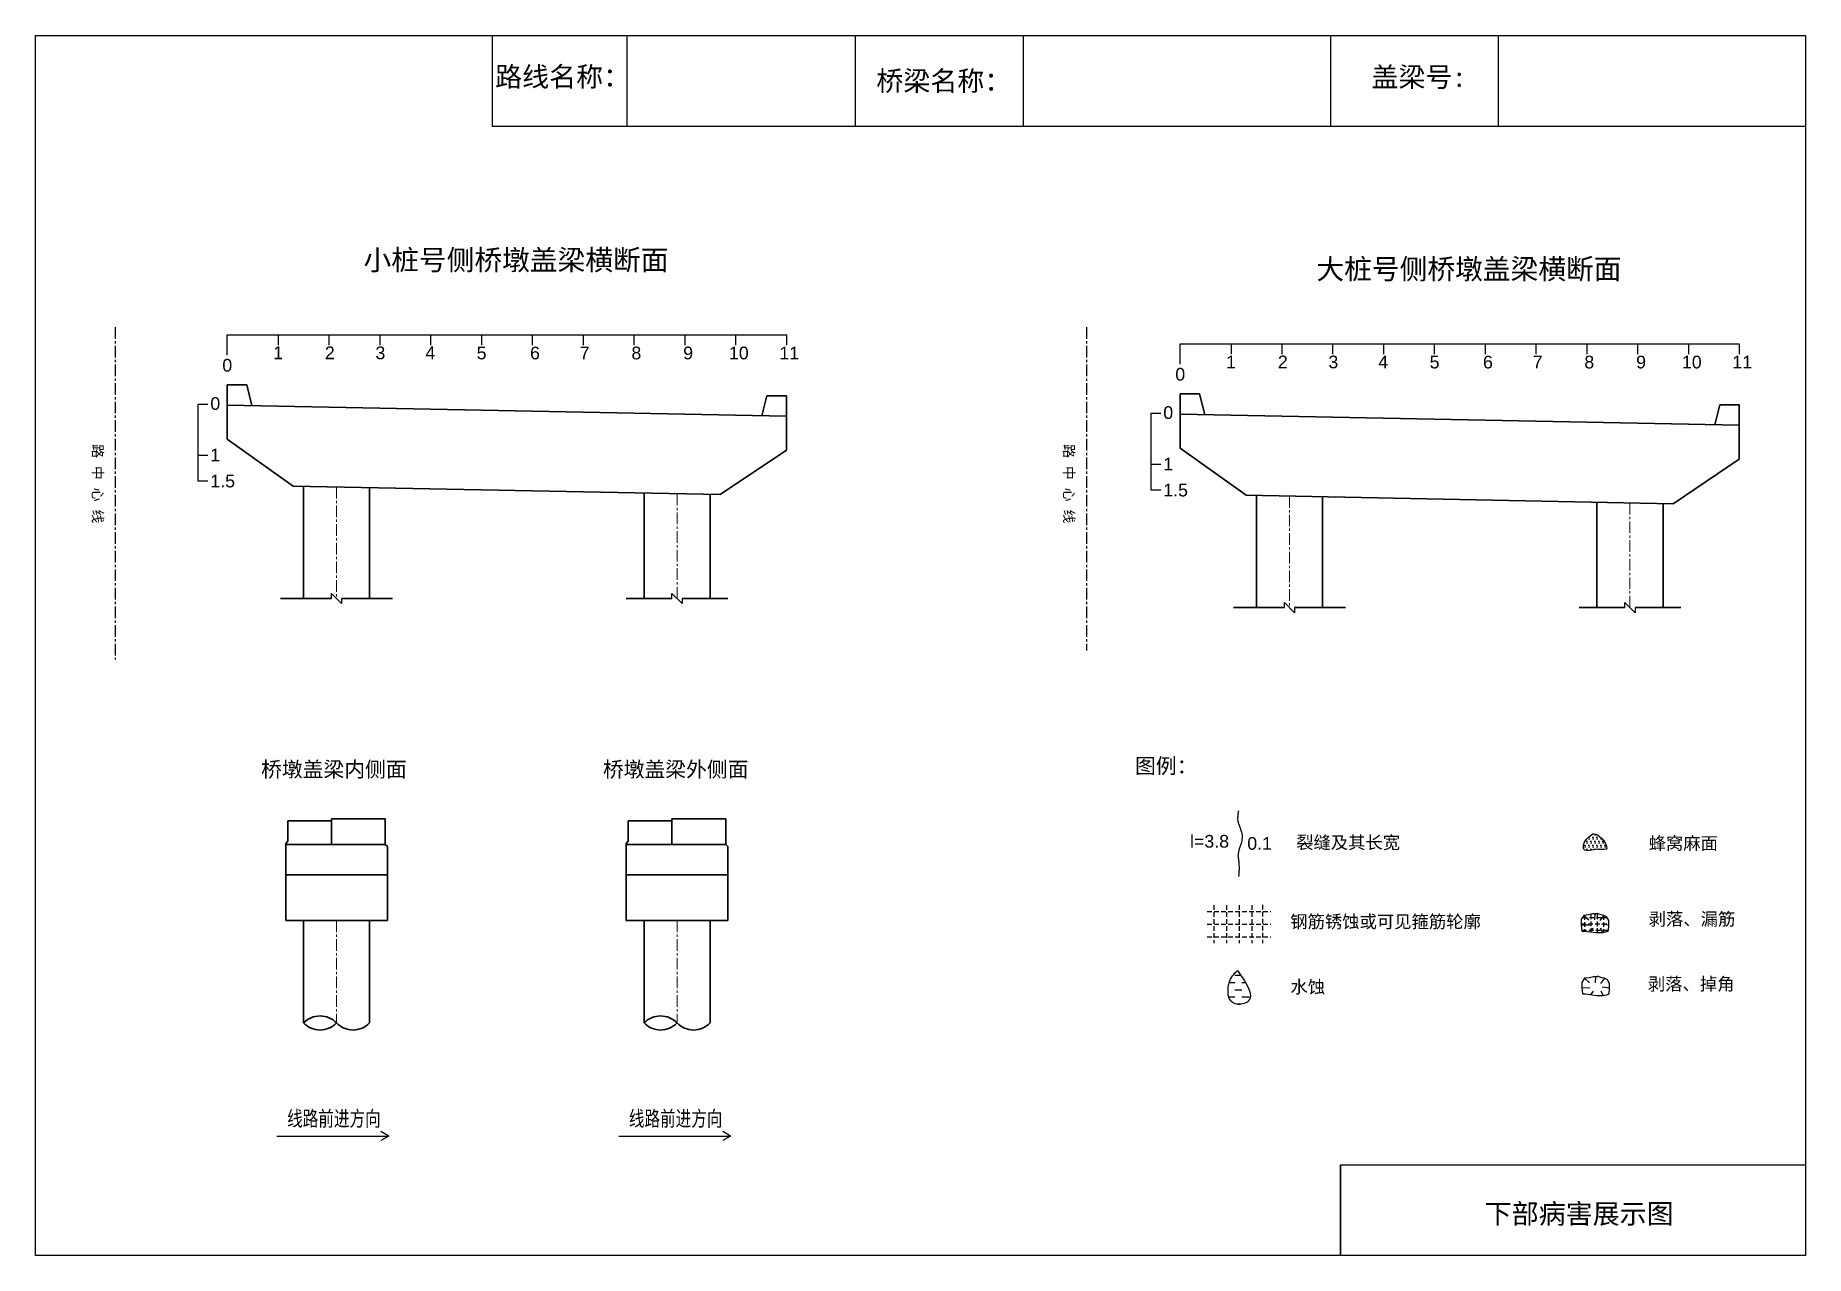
# Model space of a CAD drawing. Header units: millimetres. Extents: x 1914 to 2294, y 1391 to 1653.
import ezdxf
from ezdxf.enums import TextEntityAlignment as Align

# ---------------------------------------------------------------- set-up
doc = ezdxf.new("R2010")
doc.units = ezdxf.units.MM
for name, pattern in [('CENTER', [2, 1.25, -0.25, 0.25, -0.25]), ('DASHED', [0.75, 0.5, -0.25]), ('EBG_CENTER', [1.1, 0.8, -0.15, 0, -0.15])]:
    doc.linetypes.add(name, pattern=pattern)
doc.layers.add('Center', color=3, linetype='EBG_CENTER', lineweight=18)
doc.layers.add('中粗实线', color=4, linetype='Continuous', lineweight=35)
for name, color, linetype in [('加固措施', 7, 'Continuous'), ('图层1', 7, 'Continuous'), ('文字', 1, 'Continuous'), ('病害', 5, 'Continuous')]:
    doc.layers.add(name, color=color, linetype=linetype)
doc.styles.add('HAN', font='', dxfattribs={"width": 0.75})
doc.styles.get("Standard").update_dxf_attribs({"font": 'arial.ttf'})
doc.styles.add('汉字', font='')
doc.styles.get('HAN').set_extended_font_data('SimSun')
doc.styles.get('汉字').set_extended_font_data('SimSun')

# ---------------------------------------------------------------- blocks, each defined once
blk = doc.blocks.new('88888')
for p, q in [((1245.415, -3599.279), (1245.261, -3599.19)), ((1243.215, -3599.279), (1245.415, -3599.279)), ((1245.415, -3599.279), (1245.261, -3599.367))]:
    blk.add_line(p, q)
at = {"layer": '文字', "color": 0, "style": 'HAN', "width": 0.75}
blk.add_text('线路前进方向', height=0.3, dxfattribs=at).set_placement((1244.335, -3599.082), align=Align.CENTER)
blk = doc.blocks.new('adfsd')
at = {"lineweight": -2, "ltscale": 0.5}
for p, q in [((1140.897, -3083.694), (1140.936, -3083.729)), ((1140.983, -3083.682), (1140.981, -3083.729)), ((1141.053, -3083.694), (1141.022, -3083.735)), ((1140.876, -3083.768), (1140.94, -3083.769)), ((1140.948, -3083.824), (1140.969, -3083.796)), ((1141.045, -3083.83), (1141.028, -3083.796)), ((1141.094, -3083.772), (1141.036, -3083.763))]:
    blk.add_line(p, q, dxfattribs=at)
blk.add_lwpolyline([(1141, -3083.682), (1140.967, -3083.682), (1140.934, -3083.69), (1140.897, -3083.694), (1140.876, -3083.727), (1140.876, -3083.768), (1140.88, -3083.818), (1140.905, -3083.818), (1140.991, -3083.83), (1141.045, -3083.83), (1141.078, -3083.822), (1141.09, -3083.814), (1141.094, -3083.772), (1141.094, -3083.735), (1141.078, -3083.707), (1141.053, -3083.694), (1141.033, -3083.69), (1141, -3083.678)], dxfattribs=at)

msp = doc.modelspace()

# ---------------------------------------------------------------- hatches: boundary and pattern name
at = {"layer": '加固措施', "lineweight": -2}
h = msp.add_hatch(dxfattribs=at)
h.set_pattern_fill('DOTS', scale=0.545528)
h.set_pattern_definition([(0, (-1048.2924, 1227.716), (0.43301262, 0.86602524), [0, -0.86602524])])
edge = h.paths.add_edge_path()
edge.add_spline(control_points=[(2248.6, 1481.68), (2247.79, 1481.13), (2246.63, 1480.33), (2246.5, 1477.4), (2249.23, 1478.75), (2252.93, 1477.69), (2250.18, 1481.75), (2248.69, 1481.69), (2248.6, 1481.68)], knot_values=[0, 0, 0, 0, 5.205471, 7.397577, 12.944796, 16.169923, 23.88441, 24.400432, 24.400432, 24.400432, 24.400432], degree=3, periodic=0)
h = msp.add_hatch(dxfattribs=at)
h.set_pattern_fill('DASH', color=256, scale=0.490975)
h.set_pattern_definition([(0, (-794.7566, 1253.3658), (1.5588454, 1.5588454), [1.5588454, -1.5588454])])
edge = h.paths.add_edge_path()
edge.add_spline(control_points=[(2172.35, 1452.34), (2171.96, 1452), (2170.14, 1450.39), (2169.65, 1444.52), (2176.96, 1445.56), (2174.26, 1449.53), (2172.35, 1452.34)], knot_values=[0, 0, 0, 0, 3.237042, 15.187225, 21.182779, 35.601669, 35.601669, 35.601669, 35.601669], degree=3, periodic=0)
at = {"layer": '病害', "lineweight": -2}
h = msp.add_hatch(dxfattribs=at)
h.set_pattern_fill('DOTS', color=4, scale=0.545528, style=0)
h.set_pattern_definition([(0, (-3311.7015, 905.0855), (0.43301262, 0.86602524), [0, -0.86602524])])
edge = h.paths.add_edge_path()
edge.add_spline(control_points=[(2248.6, 1481.68), (2247.79, 1481.13), (2246.63, 1480.33), (2246.5, 1477.4), (2249.23, 1478.75), (2252.93, 1477.69), (2250.18, 1481.75), (2248.69, 1481.69), (2248.6, 1481.68)], knot_values=[0, 0, 0, 0, 1.041094, 1.479515, 2.588959, 3.233985, 4.776882, 4.880086, 4.880086, 4.880086, 4.880086], degree=3, periodic=0)

# ---------------------------------------------------------------- linework, layer by layer
at = {"color": 0, "linetype": 'ByBlock'}
for p, q in [((1914.27, 1653.13), (2294.27, 1653.13)), ((1914.27, 1391.13), (1914.27, 1653.13)), ((2012.3, 1653.13), (2012.3, 1633.65)), ((2090.28, 1653.13), (2090.28, 1633.65)), ((2192.28, 1653.13), (2192.28, 1633.65)), ((2228.3, 1653.09), (2228.3, 1633.61)), ((2294.27, 1653.13), (2294.27, 1391.13)), ((2012.3, 1633.65), (2294.27, 1633.65)), ((2194.43, 1391.13), (2194.43, 1410.61)), ((2194.43, 1410.61), (2294.27, 1410.61)), ((2294.27, 1391.13), (1914.27, 1391.13))]:
    msp.add_line(p, q, dxfattribs=at)
at = {"color": 1, "linetype": 'CENTER', "ltscale": 2}
for p, q in [((1931.42, 1590.48), (1931.42, 1519.12)), ((2139.91, 1590.48), (2139.91, 1521.06))]:
    msp.add_line(p, q, dxfattribs=at)
at = {"color": 0}
for p, q in [((1955.46, 1584.46), (1955.46, 1588.82)), ((1955.46, 1588.82), (1966.37, 1588.82)), ((1966.37, 1588.82), (1966.37, 1586.64)), ((1966.37, 1588.82), (1977.28, 1588.82)), ((1977.28, 1588.82), (1988.19, 1588.82)), ((1977.28, 1588.82), (1977.28, 1586.64)), ((1988.19, 1588.82), (1999.1, 1588.82)), ((1988.19, 1588.82), (1988.19, 1586.64)), ((1999.1, 1588.82), (2010.01, 1588.82)), ((1999.1, 1588.82), (1999.1, 1586.64)), ((2010.01, 1588.82), (2020.92, 1588.82)), ((2010.01, 1588.82), (2010.01, 1586.64)), ((2020.92, 1588.82), (2031.83, 1588.82)), ((2020.92, 1588.82), (2020.92, 1586.64)), ((2031.83, 1588.82), (2042.74, 1588.82)), ((2031.83, 1588.82), (2031.83, 1586.64)), ((2042.74, 1588.82), (2053.65, 1588.82)), ((2042.74, 1588.82), (2042.74, 1586.64)), ((2042.74, 1588.82), (2051.47, 1588.82)), ((2053.65, 1588.82), (2064.56, 1588.82)), ((2053.65, 1588.82), (2053.65, 1586.64)), ((2053.65, 1588.82), (2055.84, 1588.82)), ((2064.56, 1588.82), (2075.48, 1588.82)), ((2064.56, 1588.82), (2064.56, 1586.64)), ((2075.48, 1588.82), (2075.48, 1586.64)), ((2160.02, 1582.51), (2160.02, 1586.87)), ((2160.02, 1586.87), (2170.93, 1586.87)), ((2170.93, 1586.87), (2170.93, 1584.69)), ((2170.93, 1586.87), (2181.84, 1586.87)), ((2181.84, 1586.87), (2192.75, 1586.87)), ((2181.84, 1586.87), (2181.84, 1584.69)), ((2192.75, 1586.87), (2203.66, 1586.87)), ((2192.75, 1586.87), (2192.75, 1584.69)), ((2203.66, 1586.87), (2214.57, 1586.87)), ((2203.66, 1586.87), (2203.66, 1584.69)), ((2214.57, 1586.87), (2225.49, 1586.87)), ((2214.57, 1586.87), (2214.57, 1584.69)), ((2225.49, 1586.87), (2236.4, 1586.87)), ((2225.49, 1586.87), (2225.49, 1584.69)), ((2236.4, 1586.87), (2247.31, 1586.87)), ((2236.4, 1586.87), (2236.4, 1584.69)), ((2247.31, 1586.87), (2258.22, 1586.87)), ((2247.31, 1586.87), (2247.31, 1584.69)), ((2247.31, 1586.87), (2256.03, 1586.87)), ((2258.22, 1586.87), (2269.13, 1586.87)), ((2258.22, 1586.87), (2258.22, 1584.69)), ((2258.22, 1586.87), (2260.4, 1586.87)), ((2269.13, 1586.87), (2280.04, 1586.87)), ((2269.13, 1586.87), (2269.13, 1584.69)), ((2280.04, 1586.87), (2280.04, 1584.69)), ((1951.31, 1573.89), (1949.13, 1573.89)), ((1949.13, 1573.89), (1949.13, 1557.52)), ((2155.87, 1571.94), (2153.69, 1571.94)), ((2153.69, 1571.94), (2153.69, 1555.58)), ((1949.13, 1562.98), (1951.31, 1562.98)), ((2153.69, 1561.03), (2155.87, 1561.03)), ((1949.13, 1557.52), (1951.31, 1557.52)), ((2153.69, 1555.58), (2155.87, 1555.58)), ((1977.83, 1532.21), (1977.83, 1533.3)), ((1977.83, 1533.3), (1980.01, 1531.12)), ((1980.01, 1532.21), (1980.01, 1531.12)), ((2050.93, 1532.21), (2050.93, 1533.3)), ((2050.93, 1533.3), (2053.11, 1531.12)), ((2053.11, 1532.21), (2053.11, 1531.12)), ((2182.39, 1530.26), (2182.39, 1531.35)), ((2182.39, 1531.35), (2184.57, 1529.17)), ((2184.57, 1530.26), (2184.57, 1529.17)), ((2255.49, 1530.26), (2255.49, 1531.35)), ((2255.49, 1531.35), (2257.67, 1529.17)), ((2257.67, 1530.26), (2257.67, 1529.17))]:
    msp.add_line(p, q, dxfattribs=at)
at = {"color": 1, "linetype": 'DASHED', "ltscale": 2}
for p, q in [((2165.84, 1465.03), (2179.48, 1465.03)), ((2167.21, 1466.39), (2167.21, 1458.21)), ((2169.94, 1466.39), (2169.94, 1458.21)), ((2172.66, 1466.39), (2172.66, 1458.21)), ((2175.39, 1466.39), (2175.39, 1458.21)), ((2177.72, 1466.41), (2177.72, 1458.23)), ((2246.41, 1463.72), (2251.7, 1463.72)), ((2246.79, 1464.19), (2246.79, 1460.81)), ((2248.16, 1464.4), (2248.16, 1460.63)), ((2249.52, 1464.4), (2249.52, 1460.48)), ((2250.88, 1464.19), (2250.88, 1460.51)), ((2165.84, 1462.3), (2179.48, 1462.3)), ((2165.84, 1459.57), (2179.48, 1459.57)), ((2246.13, 1462.36), (2252.08, 1462.36)), ((2246.23, 1461), (2251.97, 1461))]:
    msp.add_line(p, q, dxfattribs=at)
at = {"color": 0, "linetype": 'ByBlock'}
msp.add_lwpolyline([(1914.27, 1653.13), (2294.27, 1653.13), (2294.27, 1391.13), (1914.27, 1391.13)], close=True, dxfattribs=at)
at = {"lineweight": -2}
msp.add_spline([(2248.6, 1481.68), (2246.7, 1479.57), (2246.7, 1478.38), (2249.72, 1478.38), (2251.48, 1478.38), (2248.88, 1481.68), (2248.6, 1481.68)], degree=3, dxfattribs=at)
at = {"layer": 'Center', "color": 1, "linetype": 'CENTER', "ltscale": 2}
for p, q in [((1978.92, 1556.17), (1978.92, 1532.21)), ((2052.02, 1554.7), (2052.02, 1532.21)), ((2183.48, 1554.22), (2183.48, 1530.26)), ((2256.58, 1552.76), (2256.58, 1530.26)), ((1978.92, 1463.06), (1978.92, 1441.08)), ((2052.02, 1463.06), (2052.02, 1441.08))]:
    msp.add_line(p, q, dxfattribs=at)
at = {"layer": '中粗实线', "color": 0}
for p, q in [((1955.46, 1573.76), (1955.46, 1578.13)), ((1955.46, 1578.13), (1959.64, 1578.13)), ((1959.64, 1578.13), (1960.73, 1573.66)), ((1955.46, 1573.76), (1955.46, 1566.45)), ((2075.48, 1571.36), (1955.46, 1573.76)), ((2071.3, 1575.73), (2070.21, 1571.47)), ((2075.48, 1575.73), (2071.3, 1575.73)), ((2075.48, 1571.36), (2075.48, 1575.73)), ((2160.02, 1571.82), (2160.02, 1576.18)), ((2160.02, 1576.18), (2164.2, 1576.18)), ((2164.2, 1576.18), (2165.29, 1571.71)), ((2275.86, 1573.78), (2274.77, 1569.52)), ((2280.04, 1573.78), (2275.86, 1573.78)), ((2280.04, 1569.42), (2280.04, 1573.78)), ((2075.48, 1571.36), (2075.48, 1564.05)), ((2160.02, 1571.82), (2160.02, 1564.51)), ((2280.04, 1569.42), (2160.02, 1571.82)), ((2280.04, 1569.42), (2280.04, 1562.11)), ((1955.46, 1566.45), (1969.64, 1556.35)), ((2061.29, 1554.52), (2075.48, 1564.05)), ((2160.02, 1564.51), (2174.21, 1554.4)), ((2265.85, 1552.57), (2280.04, 1562.11)), ((2061.29, 1554.52), (1969.64, 1556.35)), ((1971.83, 1556.31), (1971.83, 1532.21)), ((1986.01, 1556.02), (1986.01, 1532.21)), ((2044.93, 1554.85), (2044.93, 1532.21)), ((2059.11, 1554.56), (2059.11, 1532.21)), ((2265.85, 1552.57), (2174.21, 1554.4)), ((2176.39, 1554.36), (2176.39, 1530.26)), ((2190.57, 1554.08), (2190.57, 1530.26)), ((2249.49, 1552.9), (2249.49, 1530.26)), ((2263.67, 1552.61), (2263.67, 1530.26)), ((1977.83, 1532.21), (1966.92, 1532.21)), ((1990.92, 1532.21), (1980.01, 1532.21)), ((2050.93, 1532.21), (2041.11, 1532.21)), ((2062.93, 1532.21), (2053.11, 1532.21)), ((2182.39, 1530.26), (2171.48, 1530.26)), ((2195.48, 1530.26), (2184.57, 1530.26)), ((2255.49, 1530.26), (2245.67, 1530.26)), ((2267.49, 1530.26), (2257.67, 1530.26)), ((1968.44, 1484.45), (1977.83, 1484.45)), ((1968.44, 1484.45), (1968.44, 1480.09)), ((1977.83, 1484.89), (1989.39, 1484.89)), ((1977.83, 1484.89), (1977.83, 1479.43)), ((1989.39, 1484.89), (1989.39, 1479.43)), ((2041.54, 1484.45), (2050.93, 1484.45)), ((2041.54, 1484.45), (2041.54, 1480.09)), ((2050.93, 1484.89), (2062.49, 1484.89)), ((2050.93, 1484.89), (2050.93, 1479.43)), ((2062.49, 1484.89), (2062.49, 1479.43)), ((1968.44, 1480.09), (1968.01, 1479.65)), ((1968.01, 1463.06), (1968.01, 1479.65)), ((1968.01, 1479.43), (1989.39, 1479.43)), ((1989.39, 1479.43), (1989.83, 1478.99)), ((1989.83, 1463.06), (1989.83, 1478.99)), ((2041.54, 1480.09), (2041.11, 1479.65)), ((2041.11, 1463.06), (2041.11, 1479.65)), ((2041.11, 1479.43), (2062.49, 1479.43)), ((2062.49, 1479.43), (2062.93, 1478.99)), ((2062.93, 1463.06), (2062.93, 1478.99)), ((1968.01, 1472.88), (1989.83, 1472.88)), ((2041.11, 1472.88), (2062.93, 1472.88)), ((1968.01, 1463.06), (1989.83, 1463.06)), ((1971.83, 1463.06), (1971.83, 1441.08)), ((1986.01, 1463.06), (1986.01, 1441.08)), ((2041.11, 1463.06), (2062.93, 1463.06)), ((2044.93, 1463.06), (2044.93, 1441.08)), ((2059.11, 1463.06), (2059.11, 1441.08))]:
    msp.add_line(p, q, dxfattribs=at)
for centre, start, end in [((1975.37, 1437.72), 43.4434, 136.5566), ((1975.37, 1444.44), 223.4434, 316.5566), ((1982.46, 1444.44), 223.4434, 316.5566), ((2048.47, 1437.72), 43.4434, 136.5566), ((2048.47, 1444.44), 223.4434, 316.5566), ((2055.56, 1444.44), 223.4434, 316.5566)]:
    msp.add_arc(centre, 4.88, start, end, dxfattribs=at)
at = {"layer": '加固措施', "lineweight": -2}
msp.add_spline([(2172.35, 1452.34), (2171.25, 1451.19), (2171.49, 1445.33), (2174.43, 1445.58), (2172.35, 1452.34)], degree=3, dxfattribs=at)
at = {"layer": '图层1', "lineweight": -2}
msp.add_open_spline([(2172.54, 1486.63), (2172.51, 1486.46), (2172.48, 1486.3), (2172.4, 1485.79), (2172.36, 1485.48), (2172.34, 1485.04), (2172.34, 1484.89), (2172.36, 1484.67), (2172.37, 1484.58), (2172.39, 1484.42), (2172.41, 1484.33), (2172.49, 1484.04), (2172.57, 1483.8), (2172.77, 1483.3), (2172.88, 1483.02), (2173.09, 1482.43), (2173.2, 1482.11), (2173.29, 1481.55), (2173.32, 1481.33), (2173.32, 1480.9), (2173.31, 1480.7), (2173.25, 1480.3), (2173.21, 1480.11), (2173.12, 1479.75), (2173.07, 1479.57), (2172.94, 1479.13), (2172.85, 1478.88), (2172.69, 1478.41), (2172.62, 1478.19), (2172.55, 1477.89), (2172.53, 1477.79), (2172.51, 1477.62), (2172.5, 1477.55), (2172.48, 1477.39), (2172.48, 1477.31), (2172.47, 1477.01), (2172.48, 1476.78), (2172.52, 1476.29), (2172.55, 1476.03), (2172.6, 1475.57), (2172.62, 1475.38), (2172.64, 1475.02), (2172.65, 1474.85), (2172.66, 1474.52), (2172.66, 1474.36), (2172.65, 1473.88), (2172.63, 1473.56), (2172.59, 1473.02), (2172.57, 1472.78), (2172.56, 1472.55)], degree=3, knots=[0, 0, 0, 0, 0.93103, 0.93103, 2.904338, 2.904338, 3.933552, 3.933552, 4.598026, 4.598026, 5.2625, 5.2625, 6.799065, 6.799065, 8.335629, 8.335629, 9.872194, 9.872194, 10.744529, 10.744529, 11.616864, 11.616864, 12.4892, 12.4892, 13.361535, 13.361535, 14.755665, 14.755665, 16.149795, 16.149795, 16.835641, 16.835641, 17.410365, 17.410365, 17.98509, 17.98509, 19.45733, 19.45733, 20.929571, 20.929571, 21.910052, 21.910052, 22.722819, 22.722819, 23.535585, 23.535585, 25.161117, 25.161117, 26.428502, 26.428502, 26.428502, 26.428502], dxfattribs=at)
at = {"layer": '病害', "color": 5}
for p, q in [((2012.3, 1653.13), (2012.3, 1633.65)), ((2090.28, 1653.13), (2090.28, 1633.65)), ((2192.28, 1653.13), (2192.28, 1633.65)), ((2294.27, 1653.13), (2294.27, 1633.65)), ((2012.3, 1633.65), (2191.88, 1633.65)), ((2191.88, 1633.65), (2294.27, 1633.65)), ((2194.43, 1410.61), (2294.27, 1410.61)), ((2194.43, 1410.61), (2194.43, 1391.13)), ((2294.27, 1410.61), (2294.27, 1391.13))]:
    msp.add_line(p, q, dxfattribs=at)
at = {"layer": '病害', "color": 0}
for p, q in [((2041.26, 1653.13), (2041.26, 1633.65)), ((2126.3, 1653.13), (2126.3, 1633.65))]:
    msp.add_line(p, q, dxfattribs=at)

# ---------------------------------------------------------------- block references
at = {"color": 0, "xscale": 27.2763854750427, "yscale": 27.2763854750427, "zscale": 27.2763854750427}
for p in [(-28872.85, 85576.21), (-28872.73, 85562.71)]:
    msp.add_blockref('adfsd', p, dxfattribs=at)
at = {"xscale": 10.91055419001708, "yscale": 10.91055419001708, "zscale": 10.91055419001708}
for p in [(-11598.03, 40686.9), (-11524.67, 40686.9)]:
    msp.add_blockref('88888', p, dxfattribs=at)

# ---------------------------------------------------------------- texts
for s, height, p in [('1', 2.73, (1965.31, 1583.6)), ('2', 2.73, (1976.41, 1583.6)), ('3', 2.73, (1987.27, 1583.6)), ('4', 2.73, (1997.98, 1583.6)), ('5', 2.73, (2009, 1583.57)), ('6', 2.73, (2020.46, 1583.57)), ('7', 2.73, (2031.12, 1583.57)), ('8', 2.73, (2042.22, 1583.57)), ('9', 2.73, (2053.34, 1583.57)), ('10', 2.728, (2063.16, 1583.57)), ('11', 2.728, (2073.98, 1583.57)), ('0', 2.73, (1954.4, 1580.94)), ('0', 2.73, (2158.97, 1579)), ('1', 2.73, (2169.87, 1581.65)), ('2', 2.73, (2180.98, 1581.65)), ('3', 2.73, (2191.84, 1581.65)), ('4', 2.73, (2202.54, 1581.65)), ('5', 2.73, (2213.57, 1581.62)), ('6', 2.73, (2225.02, 1581.62)), ('7', 2.73, (2235.69, 1581.62)), ('8', 2.73, (2246.78, 1581.62)), ('9', 2.73, (2257.9, 1581.62)), ('10', 2.728, (2267.73, 1581.62)), ('11', 2.728, (2278.54, 1581.62)), ('0', 2.73, (1951.83, 1572.72)), ('0', 2.73, (2156.39, 1570.78)), ('1', 2.73, (1951.83, 1561.69)), ('1', 2.73, (2156.39, 1559.74)), ('1.5', 2.728, (1951.83, 1556.08)), ('1.5', 2.728, (2156.39, 1554.13))]:
    msp.add_text(s, height=height).set_placement(p)
for p in [(1926.56, 1565.35), (2135.06, 1565.35)]:
    msp.add_text('路  中  心  线', height=2.182, rotation=270).set_placement(p)
at = {"layer": '图层1', "style": '汉字'}
for s, p in [('路线名称：', (2012.96, 1642.14)), ('桥梁名称：', (2094.79, 1641.24)), ('盖梁号:', (2201.08, 1642.07)), ('下部病害展示图', (2225.38, 1397.99))]:
    msp.add_text(s, height=4.25, dxfattribs=at).set_placement(p)
at = {"layer": '图层1', "lineweight": -2, "attachment_point": 1}
for s, insert, char_height in [('图例：', (2150.33, 1497.92), 3.273), ('l=3.8', (2162.14, 1481.45), 2.728), ('0.1', (2174.42, 1481), 2.728), ('裂缝及其长宽', (2184.92, 1481.2), 2.728), ('蜂窝麻面', (2260.58, 1481.03), 2.728), ('钢筋锈蚀或可见箍筋轮廓', (2183.64, 1464.21), 2.7276), ('剥落、漏筋', (2260.58, 1464.76), 2.728), ('水蚀', (2183.69, 1450.19), 2.728), ('剥落、掉角', (2260.41, 1450.82), 2.728)]:
    msp.add_mtext(s, dxfattribs=dict(at, insert=insert, char_height=char_height))
at = {"layer": '文字', "color": 0}
for s, height, p in [('小桩号侧桥墩盖梁横断面', 4.3642, (2017.44, 1602.73)), ('大桩号侧桥墩盖梁横断面', 4.3642, (2222.01, 1600.78)), ('桥墩盖梁内侧面', 3.273, (1978.35, 1493.91)), ('桥墩盖梁外侧面', 3.273, (2051.72, 1493.91))]:
    msp.add_text(s, height=height, dxfattribs=at).set_placement(p, align=Align.CENTER)

doc.saveas('drawing.dxf')
